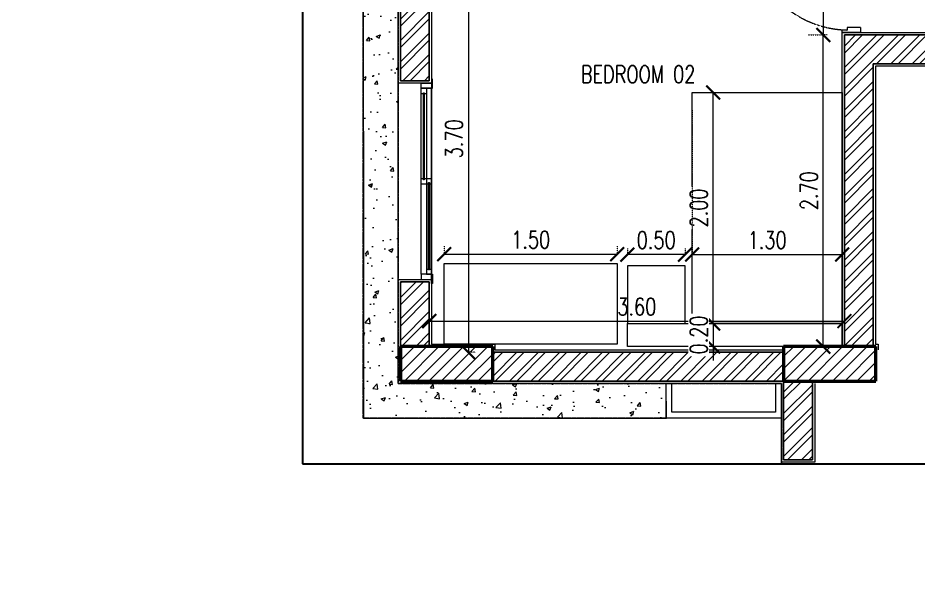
# Model space of a CAD drawing. Header units: metres. Extents: x 0 to 104350, y 982 to 43174.
# Drawn here: x 26087 to 33899, y 13475 to 18371 of the extents above; entities that cross this region are included whole.
import ezdxf
from ezdxf.xclip import XClip

# ---------------------------------------------------------------- set-up
doc = ezdxf.new("R2010")
doc.units = ezdxf.units.M
doc.header["$XCLIPFRAME"] = 2
doc.linetypes.add('DASHED2', pattern=[0.375, 0.25, -0.125])
doc.linetypes.add('DOT2', pattern=[0.125, 0, -0.125])
doc.layers.get('0').update_dxf_attribs({"lineweight": 30})
for name, color, linetype, lineweight in [('A-ANNO-DIMS', 1, 'Continuous', 0), ('A-ANNO-HATCH', 9, 'Continuous', 9), ('A-CLNG-GRID', 2, 'Continuous', 5), ('A-DOOR', 1, 'Continuous', 5), ('A-DOOR-FRAM', 1, 'Continuous', 0), ('A-ELEV-BACK', 1, 'Continuous', 0), ('A-FLOR-OVHD', 1, 'DASHED2', 0), ('A-FURN', 8, 'Continuous', 0), ('A-ROOM-NMBR', 1, 'Continuous', 0), ('A-WALL', 3, 'Continuous', 18), ('A-WINDOW', 10, 'Continuous', 5), ('dimensions', 90, 'Continuous', 30), ('G-ANNO-HATCH', 8, 'Continuous', 0), ('HATCH', 8, 'Continuous', 0), ('S-COLS', 52, 'Continuous', 9)]:
    doc.layers.add(name, color=color, linetype=linetype, lineweight=lineweight)
doc.styles.add('$2$08-M-BLDG-1_50', font='romans.shx', dxfattribs={"width": 0.75, "height": 150})
doc.styles.add('Al-Jazi-text-100', font='romans.shx', dxfattribs={"width": 0.75, "height": 150})
doc.styles.get("Standard").update_dxf_attribs({"font": 'arial.ttf'})
doc.dimstyles.new('Al-Jazi-DIM 100', dxfattribs={"dimtxt": 150, "dimasz": 120, "dimexe": 0, "dimexo": 150, "dimgap": 50, "dimtad": 1, "dimlfac": 0.001, "dimzin": 1, "dimdsep": 46, "dimtxsty": 'Al-Jazi-text-100', "dimblk": 'ARCHTICK', "dimcen": 150, "dimclrd": 1, "dimclre": 256, "dimclrt": 2, "dimadec": 0, "dimazin": 0, "dimtfac": 1, "dimtix": 1, "dimtmove": 2, "dimatfit": 2, "dimfxl": 150, "dimtfill": 1, "dimtolj": 1, "dimlwd": 5, "dimlwe": 5, "dimarcsym": 0})
doc.dimstyles.new('ISO-25', dxfattribs={"dimtxt": 60, "dimasz": 20, "dimexe": 1.25, "dimexo": 0.625, "dimgap": 0.1, "dimtad": 0, "dimtxsty": 'Standard', "dimblk": 'ARCHTICK', "dimcen": 2.5, "dimse1": 1, "dimse2": 1, "dimadec": 0, "dimazin": 0, "dimtfac": 1, "dimtmove": 0, "dimatfit": 3, "dimldrblk": 'ARCHTICK', "dimfxl": 1, "dimarcsym": 0})
pattern_1 = [(45, (-163049.75, 35283.02), (-92.807765, 92.807765), []), (45, (-162987.88, 35283.02), (-92.807765, 92.807765), [])]
pattern_2 = [(45, (116748.97, -54336.016), (-53.033, 53.033), [])]

# ---------------------------------------------------------------- blocks, each defined once
blk = doc.blocks.new('*U122')
for p, q in [((-0.235, 0.0895), (1.376, 0.0895)), ((-0.235, 0.0448), (-0.235, 0.0895)), ((0.5485, 0.0895), (0.5485, 0.026)), ((0.5935, 0.0895), (0.5935, 0.071)), ((1.331, 0.0895), (1.331, 0.071)), ((1.376, 0.0895), (1.376, 0.0448)), ((1.376, 0.0448), (-0.235, 0.0448)), ((1.376, 0.0448), (-0.235, 0.0448)), ((-0.235, 0.0448), (-0.235, 0)), ((-0.235, 0), (1.376, 0)), ((-0.19, 0.0445), (-0.19, 0.026)), ((-0.19, 0.018), (-0.19, 0)), ((0.5485, 0.018), (0.5485, 0)), ((0.5935, 0.063), (0.5935, 0)), ((1.331, 0.063), (1.331, 0.0448)), ((1.376, 0), (1.376, 0.0448))]:
    blk.add_line(p, q)
for points in [[(-0.235, 0.0895), (-0.28, 0.0895), (-0.28, 0), (-0.235, 0)], [(-0.235, 0.0895), (1.376, 0.0895), (1.376, 0), (-0.235, 0)], [(1.376, 0.0895), (1.421, 0.0895), (1.421, 0), (1.376, 0)], [(-0.315, 0), (-0.235, 0), (-0.235, -0.0069), (-0.315, -0.0069)], [(-0.1963, 0.026), (0.5607, 0.026), (0.5607, 0.018), (-0.1963, 0.018)], [(0.582, 0.071), (1.3372, 0.071), (1.3372, 0.063), (0.582, 0.063)], [(1.4559, 0), (1.376, 0), (1.376, -0.0069), (1.4559, -0.0069)]]:
    blk.add_lwpolyline(points, close=True)
blk = doc.blocks.new('hjnhgfhgn')
at = {"layer": 'A-FLOR-OVHD'}
blk.add_lwpolyline([(101258.6, -22508.8), (101258.6, -20378.8), (97631.8, -20378.6), (97631.8, -11761.8), (99489.7, -11762.1), (99489.7, -9248.8), (101865.4, -9248.8), (101865.4, -9548.8), (99789.7, -9548.8), (99789.7, -12068.8), (97935.6, -12068.8), (97935.6, -14397.7), (97935.6, -20078.8), (101258.6, -20078.8), (101258.6, -22838.8)], dxfattribs=at)
blk = doc.blocks.new('B GF')
at = {"layer": 'A-ANNO-HATCH', "true_color": 0x939598}
h = blk.add_hatch(dxfattribs=at)
h.set_pattern_fill('AR-CONC', color=252, scale=50)
h.set_pattern_definition([(50, (0, 0), (358.6301, -31.37607), [37.5, -412.5]), (355, (0, 0), (-69.3757, 376.0961), [30, -330]), (100.45144, (29.9, -2.6), (289.2544, 344.72), [31.8701, -350.5711]), (46.1842, (0, 100), (533.6207, -82.7596), [56.25, -618.75]), (96.63564, (44.47, 93.1), (467.331, 487.0593), [47.8052, -525.8569]), (351.18416, (0, 100), (467.331, 487.0593), [45, -495]), (21, (50, 75), (298.4535, -201.30945), [37.5, -412.5]), (326, (50, 75), (121.6577, 362.575), [30, -330]), (71.45144, (74.87, 58.22), (420.1112, 161.2656), [31.8701, -350.5711]), (37.5, (0, 0), (6.07993, 166.44693), [0, -326, 0, -335, 0, -331.25]), (7.5, (0, 0), (131.53477, 197.20586), [0, -191, 0, -318.5, 0, -126.25]), (327.5, (-111.5, 0), (266.91122, -11.27744), [0, -125, 0, -390, 0, -517.5]), (317.5, (-161.5, 0), (291.5931, 50.0525), [0, -162.5, 0, -259, 0, -367.5])])
h.paths.add_polyline_path([(145184.2, -15397.7), (144879.8, -15397.7), (144879.8, -20378.8), (147507.2, -20378.8), (147507.2, -20078.8), (145184.2, -20078.8)])
at = {"layer": 'A-ELEV-BACK'}
blk.add_lwpolyline([(145184.2, -15397.7), (144879.8, -15397.7), (144884.2, -20378.8), (147511.7, -20378.8), (147507.2, -20078.8), (145184.2, -20078.8)], close=True, dxfattribs=at)
blk = doc.blocks.new('gfbgg')
at = {"layer": 'A-ELEV-BACK'}
for points in [[(101258.6, -20078.8), (101258.6, -20378.8), (100258.6, -20378.8), (100258.6, -20078.8)], [(101208.6, -20078.8), (101208.6, -20328.8), (100308.6, -20328.8), (100308.6, -20078.8)]]:
    blk.add_lwpolyline(points, dxfattribs=at)
blk = doc.blocks.new('Typical')
at = {"layer": 'S-COLS'}
h = blk.add_hatch(dxfattribs=at)
h.set_pattern_fill('FP_1', color=256, scale=1000, style=0, pattern_type=2)
h.set_pattern_definition(pattern_2)
h.paths.add_polyline_path([(101419.9, -50776.4), (101419.9, -50476.4), (100619.9, -50476.4), (100619.9, -50776.4)])
h = blk.add_hatch(dxfattribs=at)
h.set_pattern_fill('FP_1', color=256, scale=1000, style=0, pattern_type=2)
h.set_pattern_definition(pattern_2)
h.paths.add_polyline_path([(104742.9, -50776.4), (104742.9, -50476.4), (103942.9, -50476.4), (103942.9, -50776.4)])
at = {"layer": 'S-COLS', "lineweight": 50}
for p, q in [((101419.9, -50476.4), (100619.9, -50476.4)), ((100619.9, -50476.4), (100619.9, -50776.4)), ((101419.9, -50776.4), (101419.9, -50476.4)), ((104742.9, -50476.4), (103942.9, -50476.4)), ((103942.9, -50476.4), (103942.9, -50776.4)), ((104742.9, -50776.4), (104742.9, -50476.4)), ((100619.9, -50776.4), (101419.9, -50776.4)), ((103942.9, -50776.4), (104742.9, -50776.4))]:
    blk.add_line(p, q, dxfattribs=at)
blk = doc.blocks.new('_ArchTick')
at = {"color": 0, "linetype": 'ByBlock', "const_width": 0.15}
blk.add_lwpolyline([(-0.5, -0.5), (0.5, 0.5)], dxfattribs=at)
blk = doc.blocks.new('*D353')
at = {"layer": 'A-ANNO-DIMS', "linetype": 'DOT2', "lineweight": 5, "transparency": 16777216}
for p, q in [((29803.1, 19174.2), (29992.7, 19174.2)), ((30053.1, 15474.2), (29992.7, 15474.2))]:
    blk.add_line(p, q, dxfattribs=at)
at = {"layer": 'A-ANNO-DIMS', "color": 1, "lineweight": 5, "transparency": 16777216}
blk.add_line((29992.7, 19174.2), (29992.7, 15474.2), dxfattribs=at)
at = {"layer": 'Defpoints', "color": 0, "transparency": 16777216}
for p in [(29653.1, 19174.2), (29992.7, 15474.2), (30203.1, 15474.2)]:
    blk.add_point(p, dxfattribs=at)
at = {"layer": 'A-ANNO-DIMS', "color": 1, "lineweight": 5, "transparency": 16777216, "xscale": 120, "yscale": 120, "zscale": 120}
for p, rotation in [((29992.7, 19174.2), 90), ((29992.7, 15474.2), 270)]:
    blk.add_blockref('_ArchTick', p, dxfattribs=dict(at, rotation=rotation))
at = {"layer": 'A-ANNO-DIMS', "color": 2, "transparency": 16777216, "insert": (29867.7, 17324.2), "char_height": 150, "attachment_point": 5, "rotation": 90, "style": 'Al-Jazi-text-100', "bg_fill": 3, "box_fill_scale": 1.1, "bg_fill_color": 256, "bg_fill_true_color": 13158600, "bg_fill_transparency": 0}
blk.add_mtext('\\A1;3.70', dxfattribs=at)
blk = doc.blocks.new('*D354')
at = {"layer": 'A-ANNO-DIMS', "linetype": 'DOT2', "lineweight": 5, "transparency": 16777216}
for p, q in [((29653.1, 15674.2), (29653.1, 15744.6)), ((33253.1, 15674.2), (33253.1, 15744.6))]:
    blk.add_line(p, q, dxfattribs=at)
at = {"layer": 'A-ANNO-DIMS', "color": 1, "lineweight": 5, "transparency": 16777216}
blk.add_line((29653.1, 15744.6), (33253.1, 15744.6), dxfattribs=at)
at = {"layer": 'Defpoints', "color": 0, "transparency": 16777216}
for p in [(33253.1, 15744.6), (29653.1, 15524.2), (33253.1, 15524.2)]:
    blk.add_point(p, dxfattribs=at)
at = {"layer": 'A-ANNO-DIMS', "color": 1, "lineweight": 5, "transparency": 16777216, "xscale": 120, "yscale": 120, "zscale": 120, "rotation": 180}
blk.add_blockref('_ArchTick', (29653.1, 15744.6), dxfattribs=at)
at = {"layer": 'A-ANNO-DIMS', "color": 1, "lineweight": 5, "transparency": 16777216, "xscale": 120, "yscale": 120, "zscale": 120}
blk.add_blockref('_ArchTick', (33253.1, 15744.6), dxfattribs=at)
at = {"layer": 'A-ANNO-DIMS', "color": 2, "transparency": 16777216, "insert": (31453.1, 15869.6), "char_height": 150, "attachment_point": 5, "style": 'Al-Jazi-text-100', "bg_fill": 3, "box_fill_scale": 1.1, "bg_fill_color": 256, "bg_fill_true_color": 13158600, "bg_fill_transparency": 0}
blk.add_mtext('\\A1;3.60', dxfattribs=at)
blk = doc.blocks.new('*D355')
at = {"layer": 'A-ANNO-DIMS', "linetype": 'DOT2', "lineweight": 5, "transparency": 16777216}
for p, q in [((33103.1, 18224.2), (33069.9, 18224.2)), ((33103.1, 15524.2), (33069.9, 15524.2))]:
    blk.add_line(p, q, dxfattribs=at)
at = {"layer": 'A-ANNO-DIMS', "color": 1, "lineweight": 5, "transparency": 16777216}
blk.add_line((33069.9, 15524.2), (33069.9, 18224.2), dxfattribs=at)
at = {"layer": 'Defpoints', "color": 0, "transparency": 16777216}
for p in [(33069.9, 18224.2), (33253.1, 18224.2), (33253.1, 15524.2)]:
    blk.add_point(p, dxfattribs=at)
at = {"layer": 'A-ANNO-DIMS', "color": 1, "lineweight": 5, "transparency": 16777216, "xscale": 120, "yscale": 120, "zscale": 120}
for p, rotation in [((33069.9, 18224.2), 90), ((33069.9, 15524.2), 270)]:
    blk.add_blockref('_ArchTick', p, dxfattribs=dict(at, rotation=rotation))
at = {"layer": 'A-ANNO-DIMS', "color": 2, "transparency": 16777216, "insert": (32944.9, 16874.2), "char_height": 150, "attachment_point": 5, "rotation": 90, "style": 'Al-Jazi-text-100', "bg_fill": 3, "box_fill_scale": 1.1, "bg_fill_color": 256, "bg_fill_true_color": 13158600, "bg_fill_transparency": 0}
blk.add_mtext('\\A1;2.70', dxfattribs=at)
blk = doc.blocks.new('*D382')
at = {"layer": 'A-ANNO-DIMS', "linetype": 'DOT2', "lineweight": 5, "transparency": 16777216}
for p, q in [((32937.9, 19134.2), (33069.8, 19134.2)), ((32937.9, 18224.2), (33069.8, 18224.2))]:
    blk.add_line(p, q, dxfattribs=at)
at = {"layer": 'A-ANNO-DIMS', "color": 1, "lineweight": 5, "transparency": 16777216}
blk.add_line((33069.8, 19134.2), (33069.8, 18224.2), dxfattribs=at)
at = {"layer": 'Defpoints', "color": 0, "transparency": 16777216}
for p in [(33087.9, 19134.2), (33069.8, 18224.2), (33087.9, 18224.2)]:
    blk.add_point(p, dxfattribs=at)
at = {"layer": 'A-ANNO-DIMS', "color": 1, "lineweight": 5, "transparency": 16777216, "xscale": 120, "yscale": 120, "zscale": 120}
for p, rotation in [((33069.8, 19134.2), 90), ((33069.8, 18224.2), 270)]:
    blk.add_blockref('_ArchTick', p, dxfattribs=dict(at, rotation=rotation))
at = {"layer": 'A-ANNO-DIMS', "color": 2, "transparency": 16777216, "insert": (32944.8, 18679.2), "char_height": 150, "attachment_point": 5, "rotation": 90, "style": 'Al-Jazi-text-100', "bg_fill": 3, "box_fill_scale": 1.1, "bg_fill_color": 256, "bg_fill_true_color": 13158600, "bg_fill_transparency": 0}
blk.add_mtext('\\A1;0.91', dxfattribs=at)
blk = doc.blocks.new('*U118')
for p, q in [((-5314.1, 135750.6), (-5249.2, 135754.1)), ((-5251.2, 134852.7), (-5299.1, 135751.4)), ((-5201.2, 134855.4), (-5249.2, 135754.1)), ((-5243.9, 135654.2), (-5293.8, 135651.6)), ((-5271.3, 135652.8), (-5234.1, 134955.1)), ((-5266.3, 135653), (-5229.1, 134955.4)), ((-5206.6, 134956.6), (-5256.6, 134953.9)), ((-5201.2, 134855.4), (-5251.2, 134852.7))]:
    blk.add_line(p, q)
at = {"linetype": 'DASHED2'}
blk.add_arc((-5341.8, 135819.4), 974.2, 278.29264, 1.87026, dxfattribs=at)
at = {"layer": 'A-DOOR-FRAM'}
for p, q in [((-4399.9, 135977.4), (-4349.9, 135980.1)), ((-4349.9, 135980.1), (-4340.5, 135802.6)), ((-5348.5, 135926.8), (-5298.6, 135929.5)), ((-5339, 135749.3), (-5348.5, 135926.8)), ((-4340.5, 135802.6), (-4365.4, 135801.2)), ((-5339, 135749.3), (-5314.1, 135750.6))]:
    blk.add_line(p, q, dxfattribs=at)
for points in [[(-4399.9, 135977.4), (-4393.1, 135849.8), (-4368.1, 135851.2), (-4365.4, 135801.2)], [(-5298.6, 135929.5), (-5291.8, 135801.9), (-5316.7, 135800.6), (-5314.1, 135750.6)]]:
    blk.add_lwpolyline(points, dxfattribs=at)
blk = doc.blocks.new('*D398')
at = {"layer": 'A-ANNO-DIMS', "linetype": 'DOT2', "lineweight": 5, "transparency": 16777216}
for p, q in [((32083.1, 17724.2), (32115.1, 17724.2)), ((32083.1, 15724.2), (32115.1, 15724.2))]:
    blk.add_line(p, q, dxfattribs=at)
at = {"layer": 'A-ANNO-DIMS', "color": 1, "lineweight": 5, "transparency": 16777216}
blk.add_line((32115.1, 15724.2), (32115.1, 17724.2), dxfattribs=at)
at = {"layer": 'Defpoints', "color": 0, "transparency": 16777216}
for p in [(31933.1, 17724.2), (32115.1, 17724.2), (31933.1, 15724.2)]:
    blk.add_point(p, dxfattribs=at)
at = {"layer": 'A-ANNO-DIMS', "color": 1, "lineweight": 5, "transparency": 16777216, "xscale": 120, "yscale": 120, "zscale": 120}
for p, rotation in [((32115.1, 17724.2), 90), ((32115.1, 15724.2), 270)]:
    blk.add_blockref('_ArchTick', p, dxfattribs=dict(at, rotation=rotation))
at = {"layer": 'A-ANNO-DIMS', "color": 2, "transparency": 16777216, "insert": (31990.1, 16724.2), "char_height": 150, "attachment_point": 5, "rotation": 90, "style": 'Al-Jazi-text-100', "bg_fill": 3, "box_fill_scale": 1.1, "bg_fill_color": 256, "bg_fill_true_color": 13158600, "bg_fill_transparency": 0}
blk.add_mtext('\\A1;2.00', dxfattribs=at)
blk = doc.blocks.new('*D399')
at = {"layer": 'A-ANNO-DIMS', "color": 1, "lineweight": 5, "transparency": 16777216}
for p, q in [((32115.1, 15724.2), (32115.1, 15844.2)), ((32115.1, 15724.2), (32115.1, 15524.2)), ((32115.1, 15524.2), (32115.1, 15404.2))]:
    blk.add_line(p, q, dxfattribs=at)
at = {"layer": 'A-ANNO-DIMS', "linetype": 'DOT2', "lineweight": 5, "transparency": 16777216}
for p, q in [((32265.1, 15724.2), (32115.1, 15724.2)), ((32265.1, 15524.2), (32115.1, 15524.2))]:
    blk.add_line(p, q, dxfattribs=at)
at = {"layer": 'A-ANNO-DIMS', "color": 1, "lineweight": 5, "transparency": 16777216, "xscale": 120, "yscale": 120, "zscale": 120}
for p, rotation in [((32115.1, 15724.2), 270), ((32115.1, 15524.2), 90)]:
    blk.add_blockref('_ArchTick', p, dxfattribs=dict(at, rotation=rotation))
at = {"layer": 'A-ANNO-DIMS', "color": 2, "transparency": 16777216, "insert": (31990.1, 15624.2), "char_height": 150, "attachment_point": 5, "rotation": 90, "style": 'Al-Jazi-text-100', "bg_fill": 3, "box_fill_scale": 1.1, "bg_fill_color": 256, "bg_fill_true_color": 13158600, "bg_fill_transparency": 0}
blk.add_mtext('\\A1;0.20', dxfattribs=at)
at = {"layer": 'Defpoints', "color": 0, "transparency": 16777216}
for p in [(32115.1, 15724.2), (32115.1, 15524.2), (32115.1, 15524.2)]:
    blk.add_point(p, dxfattribs=at)
blk = doc.blocks.new('*D400')
at = {"layer": 'A-ANNO-DIMS', "linetype": 'DOT2', "lineweight": 5, "transparency": 16777216}
for p, q in [((29782.9, 16394.2), (29782.9, 16324.6)), ((31282.9, 16394.2), (31282.9, 16324.6))]:
    blk.add_line(p, q, dxfattribs=at)
at = {"layer": 'A-ANNO-DIMS', "color": 1, "lineweight": 5, "transparency": 16777216}
blk.add_line((29782.9, 16324.6), (31282.9, 16324.6), dxfattribs=at)
at = {"layer": 'Defpoints', "color": 0, "transparency": 16777216}
for p in [(31282.9, 16324.6), (29782.9, 16244.2), (31282.9, 16244.2)]:
    blk.add_point(p, dxfattribs=at)
at = {"layer": 'A-ANNO-DIMS', "color": 1, "lineweight": 5, "transparency": 16777216, "xscale": 120, "yscale": 120, "zscale": 120, "rotation": 180}
blk.add_blockref('_ArchTick', (29782.9, 16324.6), dxfattribs=at)
at = {"layer": 'A-ANNO-DIMS', "color": 1, "lineweight": 5, "transparency": 16777216, "xscale": 120, "yscale": 120, "zscale": 120}
blk.add_blockref('_ArchTick', (31282.9, 16324.6), dxfattribs=at)
at = {"layer": 'A-ANNO-DIMS', "color": 2, "transparency": 16777216, "insert": (30532.9, 16449.6), "char_height": 150, "attachment_point": 5, "style": 'Al-Jazi-text-100', "bg_fill": 3, "box_fill_scale": 1.1, "bg_fill_color": 256, "bg_fill_true_color": 13158600, "bg_fill_transparency": 0}
blk.add_mtext('\\A1;1.50', dxfattribs=at)
blk = doc.blocks.new('*D401')
at = {"layer": 'A-ANNO-DIMS', "linetype": 'DOT2', "lineweight": 5, "transparency": 16777216}
for p, q in [((31371.1, 16374.2), (31371.1, 16320.8)), ((31871.1, 16374.2), (31871.1, 16320.8))]:
    blk.add_line(p, q, dxfattribs=at)
at = {"layer": 'A-ANNO-DIMS', "color": 1, "lineweight": 5, "transparency": 16777216}
blk.add_line((31871.1, 16320.8), (31371.1, 16320.8), dxfattribs=at)
at = {"layer": 'Defpoints', "color": 0, "transparency": 16777216}
for p in [(31371.1, 16320.8), (31371.1, 16224.2), (31871.1, 16224.2)]:
    blk.add_point(p, dxfattribs=at)
at = {"layer": 'A-ANNO-DIMS', "color": 1, "lineweight": 5, "transparency": 16777216, "xscale": 120, "yscale": 120, "zscale": 120, "rotation": 180}
blk.add_blockref('_ArchTick', (31371.1, 16320.8), dxfattribs=at)
at = {"layer": 'A-ANNO-DIMS', "color": 1, "lineweight": 5, "transparency": 16777216, "xscale": 120, "yscale": 120, "zscale": 120}
blk.add_blockref('_ArchTick', (31871.1, 16320.8), dxfattribs=at)
at = {"layer": 'A-ANNO-DIMS', "color": 2, "transparency": 16777216, "insert": (31621.1, 16445.8), "char_height": 150, "attachment_point": 5, "style": 'Al-Jazi-text-100', "bg_fill": 3, "box_fill_scale": 1.1, "bg_fill_color": 256, "bg_fill_true_color": 13158600, "bg_fill_transparency": 0}
blk.add_mtext('\\A1;0.50', dxfattribs=at)
blk = doc.blocks.new('*D402')
at = {"layer": 'A-FURN', "linetype": 'DOT2', "lineweight": 5, "transparency": 16777216}
for p, q in [((31933.1, 17574.2), (31933.1, 16320.8)), ((33233.1, 17574.2), (33233.1, 16320.8))]:
    blk.add_line(p, q, dxfattribs=at)
at = {"layer": 'A-FURN', "color": 1, "lineweight": 5, "transparency": 16777216}
blk.add_line((31933.1, 16320.8), (33233.1, 16320.8), dxfattribs=at)
at = {"layer": 'Defpoints', "color": 0, "transparency": 16777216}
for p in [(31933.1, 17724.2), (33233.1, 17724.2), (33233.1, 16320.8)]:
    blk.add_point(p, dxfattribs=at)
at = {"layer": 'A-FURN', "color": 1, "lineweight": 5, "transparency": 16777216, "xscale": 120, "yscale": 120, "zscale": 120, "rotation": 180}
blk.add_blockref('_ArchTick', (31933.1, 16320.8), dxfattribs=at)
at = {"layer": 'A-FURN', "color": 1, "lineweight": 5, "transparency": 16777216, "xscale": 120, "yscale": 120, "zscale": 120}
blk.add_blockref('_ArchTick', (33233.1, 16320.8), dxfattribs=at)
at = {"layer": 'A-FURN', "color": 2, "transparency": 16777216, "insert": (32583.1, 16445.8), "char_height": 150, "attachment_point": 5, "style": 'Al-Jazi-text-100', "bg_fill": 3, "box_fill_scale": 1.1, "bg_fill_color": 256, "bg_fill_true_color": 13158600, "bg_fill_transparency": 0}
blk.add_mtext('\\A1;1.30', dxfattribs=at)
blk = doc.blocks.new('*D619')
at = {"layer": 'Defpoints', "color": 0, "transparency": 16777216}
for p in [(98240, 15397.6), (0, 14797.6), (98307.6, 14797.6)]:
    blk.add_point(p, dxfattribs=at)
at = {"layer": 'dimensions', "color": 0, "lineweight": -2, "transparency": 16777216}
for p, q in [((98307.6, 15397.6), (98307.6, 15164)), ((98307.6, 14797.6), (98307.6, 15031.1))]:
    blk.add_line(p, q, dxfattribs=at)
at = {"layer": 'dimensions', "color": 0, "lineweight": -2, "transparency": 16777216, "xscale": 20, "yscale": 20, "zscale": 20}
for p, rotation in [((98307.6, 15397.6), 90), ((98307.6, 14797.6), 270)]:
    blk.add_blockref('_ArchTick', p, dxfattribs=dict(at, rotation=rotation))
at = {"layer": 'dimensions', "color": 0, "transparency": 16777216, "insert": (98307.6, 15097.6), "char_height": 60, "attachment_point": 5, "rotation": 90}
blk.add_mtext('600', dxfattribs=at)

msp = doc.modelspace()

# ---------------------------------------------------------------- hatches: boundary and pattern name
at = {"layer": 'G-ANNO-HATCH'}
h = msp.add_hatch(dxfattribs=at)
h.set_pattern_fill('ANSI32', color=256, scale=350)
h.set_pattern_definition(pattern_1)
h.paths.add_polyline_path([(29653.093, 20113.809), (29403.093, 20113.809), (29403.093, 17826.838), (29653.093, 17826.838)])
h = msp.add_hatch(dxfattribs=at)
h.set_pattern_fill('ANSI32', color=256, scale=350)
h.set_pattern_definition(pattern_1)
h.paths.add_polyline_path([(33503.093, 17974.173), (34750.515, 17974.173), (34750.515, 18224.173), (33373.093, 18224.173), (33253.093, 18224.173), (33253.093, 15524.173), (33503.093, 15524.173)])
h = msp.add_hatch(dxfattribs=at)
h.set_pattern_fill('ANSI32', color=256, scale=350)
h.set_pattern_definition(pattern_1)
h.paths.add_polyline_path([(29653.093, 16085.88), (29403.093, 16085.88), (29403.093, 15524.173), (29653.093, 15524.173)])
h = msp.add_hatch(dxfattribs=at)
h.set_pattern_fill('ANSI32', color=256, scale=350)
h.set_pattern_definition(pattern_1)
h.paths.add_polyline_path([(32726.109, 15474.173), (30203.093, 15474.173), (30203.093, 15224.173), (32726.109, 15224.173)])
h = msp.add_hatch(dxfattribs=at)
h.set_pattern_fill('ANSI32', color=256, scale=350)
h.set_pattern_definition([(45, (-160021.06, 35283.02), (-92.807765, 92.807765), []), (45, (-159959.18, 35283.02), (-92.807765, 92.807765), [])])
h.paths.add_polyline_path([(32976.109, 15224.173), (32726.109, 15224.173), (32726.109, 14542.46), (32976.109, 14542.46)])

# ---------------------------------------------------------------- linework, layer by layer
msp.add_lwpolyline([(28554.582, 14508.598), (44882.692, 14508.598), (44882.692, 26618.05), (28554.582, 26618.05)], close=True)
at = {"layer": 'A-CLNG-GRID'}
for p, q in [((29383.093, 17806.838), (29383.093, 23214.173)), ((29673.093, 18834.227), (29673.093, 17994.227)), ((33233.093, 15524.173), (33233.093, 18244.173)), ((33233.093, 18244.173), (34510.138, 18244.173)), ((29673.093, 17994.227), (29673.093, 17994.227)), ((29673.093, 17994.227), (29673.093, 17806.838)), ((35670.515, 17954.167), (33523.093, 17954.173)), ((33523.093, 17954.173), (33523.093, 15544.173)), ((29673.093, 17806.838), (29383.093, 17806.838)), ((29383.093, 15204.173), (29383.093, 16105.88)), ((29383.093, 16105.88), (29673.093, 16105.88)), ((29673.093, 16105.88), (29673.093, 15544.173)), ((29673.093, 15544.173), (30223.093, 15544.173)), ((30223.093, 15544.173), (30223.093, 15494.173)), ((30223.093, 15494.173), (32726.109, 15494.173)), ((33523.093, 15544.173), (33546.109, 15544.173)), ((33546.109, 15544.173), (33546.109, 15494.173)), ((32706.109, 15204.173), (29383.093, 15204.173)), ((32706.109, 14522.46), (32706.109, 15204.173)), ((32996.109, 15204.173), (32996.109, 14522.46)), ((32996.109, 14522.46), (32706.109, 14522.46))]:
    msp.add_line(p, q, dxfattribs=at)
at = {"layer": 'A-WALL'}
for p, q in [((33253.093, 15524.173), (33253.093, 18224.173)), ((33253.093, 18224.173), (34373.093, 18224.173)), ((35650.515, 17974.167), (33503.093, 17974.173)), ((33503.093, 17974.173), (33503.093, 15524.173)), ((29403.093, 15224.173), (29403.093, 16085.88)), ((29403.093, 16085.88), (29653.093, 16085.88)), ((29653.093, 16085.88), (29653.093, 15524.173)), ((29653.093, 15524.173), (30203.093, 15524.173)), ((30203.093, 15524.173), (30203.093, 15474.173)), ((30203.093, 15474.173), (32726.109, 15474.173)), ((33503.093, 15524.173), (33526.109, 15524.173)), ((33526.109, 15524.173), (33526.109, 15474.173)), ((32726.109, 15224.173), (29403.093, 15224.173)), ((32726.109, 14542.46), (32726.109, 15224.173)), ((32976.109, 15224.173), (32976.109, 14542.46)), ((32976.109, 14542.46), (32726.109, 14542.46))]:
    msp.add_line(p, q, dxfattribs=at)
msp.add_lwpolyline([(29653.093, 20113.809), (29653.093, 19294.173), (33078.431, 19294.173), (33078.431, 19974.174), (33253.093, 19974.174), (33253.093, 20132.107), (33373.093, 20132.107), (33373.093, 20044.173), (33401.338, 20044.173), (33401.338, 19924.173), (33373.093, 19924.173), (33373.093, 19174.173), (29653.093, 19174.173), (29653.093, 18814.227), (29653.093, 18814.227), (29653.093, 18014.227), (29653.093, 18014.227), (29653.093, 17826.838), (29403.093, 17826.838), (29403.093, 23194.173)], dxfattribs=at)
at = {"layer": 'A-WINDOW'}
msp.add_line((29383.093, 16105.88), (29383.093, 17806.838), dxfattribs=at)
at = {"layer": 'HATCH'}
msp.add_line((33526.109, 15474.173), (33526.109, 15224.173), dxfattribs=at)
for points in [[(29653.093, 20113.809), (29403.093, 20113.809), (29403.093, 17826.838), (29653.093, 17826.838)], [(33503.093, 17974.173), (34750.515, 17974.173), (34750.515, 18224.173), (33373.093, 18224.173), (33253.093, 18224.173), (33253.093, 15524.173), (33503.093, 15524.173)], [(29653.093, 16085.88), (29403.093, 16085.88), (29403.093, 15524.173), (29653.093, 15524.173)], [(32726.109, 15474.173), (30203.093, 15474.173), (30203.093, 15224.173), (32726.109, 15224.173)], [(32976.109, 15224.173), (32726.109, 15224.173), (32726.109, 14542.46), (32976.109, 14542.46)]]:
    msp.add_lwpolyline(points, close=True, dxfattribs=at)

# ---------------------------------------------------------------- block references
ref = msp.add_blockref('Typical', (-71216.773, 66000.567))
XClip(ref).set_block_clipping_path([(99771.3550347491, -51491.9684601382), (116099.4655573423, -39382.5165601852)])
at = {"layer": 'A-ELEV-BACK', "color": 4}
ref = msp.add_blockref('hjnhgfhgn', (-68552.525, 35283.021), dxfattribs=at)
XClip(ref).set_block_clipping_path([(97107.1068899558, -20774.4229380071), (113435.217412549, -8664.9710380541)])
at = {"layer": 'A-ELEV-BACK'}
ref = msp.add_blockref('gfbgg', (-68552.525, 35283.021), dxfattribs=at)
XClip(ref).set_block_clipping_path([(97107.1068899558, -20774.4229380071), (113435.217412549, -8664.9710380541)])
at = {"layer": 'A-FLOR-OVHD'}
ref = msp.add_blockref('B GF', (-115801.138, 35283.021), dxfattribs=at)
XClip(ref).set_block_clipping_path([(144355.7199953097, -20774.4229380089), (160683.8305179029, -8664.9710380559)])
at = {"layer": 'A-WINDOW', "xscale": 1000.000000000013, "yscale": 1000.000000000013, "zscale": 1000.000000000013, "rotation": 90}
msp.add_blockref('*U122', (29673.093, 16385.88), dxfattribs=at)

# ---------------------------------------------------------------- texts
at = {"layer": 'A-ROOM-NMBR', "lineweight": 0, "insert": (31425.219, 17808.155), "char_height": 150, "width": 1444.80489, "attachment_point": 8, "line_spacing_factor": 0.9, "style": '$2$08-M-BLDG-1_50'}
msp.add_mtext('\\pxt10; BEDROOM 02', dxfattribs=at)

# ---------------------------------------------------------------- next in the draw order: dimensions: what is measured, and where the dimension line sits
at = {"layer": 'A-ANNO-DIMS'}
dim = msp.add_linear_dim(base=(29992.746, 15474.173), p1=(29653.093, 19174.173), p2=(30203.103, 15474.173), angle=90, dimstyle='Al-Jazi-DIM 100', dxfattribs=at)
dim.commit()
dim.dimension.update_dxf_attribs({"geometry": '*D353', "text_midpoint": (29867.746, 17324.173)})

# ---------------------------------------------------------------- next in the draw order: dimensions: what is measured, and where the dimension line sits
dim = msp.add_linear_dim(base=(33253.093, 15744.578), p1=(29653.093, 15524.173), p2=(33253.093, 15524.173), dimstyle='Al-Jazi-DIM 100', dxfattribs=at)
dim.commit()
dim.dimension.update_dxf_attribs({"geometry": '*D354', "text_midpoint": (31453.093, 15869.578)})

# ---------------------------------------------------------------- next in the draw order: linework, layer by layer
at = {"layer": 'A-FURN'}
for points in [[(29782.862, 15544.173), (29782.862, 16244.173), (31282.862, 16244.173), (31282.862, 15544.173)], [(31371.082, 15724.173), (31871.082, 15724.173), (31871.082, 16224.173), (31371.082, 16224.173)]]:
    msp.add_lwpolyline(points, close=True, dxfattribs=at)

# ---------------------------------------------------------------- next in the draw order: dimensions: what is measured, and where the dimension line sits
at = {"layer": 'A-ANNO-DIMS'}
dim = msp.add_linear_dim(base=(33069.873, 18224.173), p1=(33253.093, 15524.173), p2=(33253.093, 18224.173), angle=90, dimstyle='Al-Jazi-DIM 100', dxfattribs=at)
dim.commit()
dim.dimension.update_dxf_attribs({"geometry": '*D355', "text_midpoint": (32944.873, 16874.173)})

# ---------------------------------------------------------------- next in the draw order: linework, layer by layer
at = {"layer": 'A-FURN'}
for points in [[(33233.093, 15724.173), (31933.093, 15724.173), (31933.093, 17724.173), (33233.093, 17724.173)], [(31371.082, 15724.173), (33233.093, 15724.173), (33233.093, 15524.173), (31371.082, 15524.173)]]:
    msp.add_lwpolyline(points, close=True, dxfattribs=at)

# ---------------------------------------------------------------- next in the draw order: dimensions: what is measured, and where the dimension line sits
at = {"layer": 'A-ANNO-DIMS'}
dim = msp.add_linear_dim(base=(33069.783, 18224.168), p1=(33087.91, 19134.168), p2=(33087.91, 18224.168), angle=90, dimstyle='Al-Jazi-DIM 100', dxfattribs=at)
dim.commit()
dim.dimension.update_dxf_attribs({"geometry": '*D382', "text_midpoint": (32944.783, 18679.168)})
dim = msp.add_linear_dim(base=(31282.862, 16324.558), p1=(29782.862, 16244.173), p2=(31282.862, 16244.173), dimstyle='Al-Jazi-DIM 100', dxfattribs=at)
dim.commit()
dim.dimension.update_dxf_attribs({"geometry": '*D400', "text_midpoint": (30532.862, 16449.558)})

# ---------------------------------------------------------------- next in the draw order: block references
at = {"layer": 'A-DOOR', "xscale": 0.8999943595947176, "yscale": 0.8999943595947176, "zscale": 0.8999943595947176, "rotation": 266.9472523896113}
msp.add_blockref('*U118', (-89023.047, 20852.27), dxfattribs=at)

# ---------------------------------------------------------------- next in the draw order: dimensions: what is measured, and where the dimension line sits
at = {"layer": 'A-ANNO-DIMS'}
dim = msp.add_linear_dim(base=(32115.105, 17724.173), p1=(31933.093, 15724.173), p2=(31933.093, 17724.173), angle=90, dimstyle='Al-Jazi-DIM 100', dxfattribs=at)
dim.commit()
dim.dimension.update_dxf_attribs({"geometry": '*D398', "text_midpoint": (31990.105, 16724.173)})

# ---------------------------------------------------------------- next in the draw order: dimensions: what is measured, and where the dimension line sits
dim = msp.add_linear_dim(base=(31371.082, 16320.808), p1=(31871.082, 16224.173), p2=(31371.082, 16224.173), dimstyle='Al-Jazi-DIM 100', dxfattribs=at)
dim.commit()
dim.dimension.update_dxf_attribs({"geometry": '*D401', "text_midpoint": (31621.082, 16445.808)})
dim = msp.add_linear_dim(base=(32115.105, 15524.173), p1=(32115.105, 15724.173), p2=(32115.105, 15524.173), angle=90, dimstyle='Al-Jazi-DIM 100', dxfattribs=at)
dim.commit()
dim.dimension.update_dxf_attribs({"geometry": '*D399', "text_midpoint": (31990.105, 15624.173)})

# ---------------------------------------------------------------- next in the draw order: dimensions: what is measured, and where the dimension line sits
at = {"layer": 'A-FURN'}
dim = msp.add_linear_dim(base=(33233.093, 16320.808), p1=(31933.093, 17724.173), p2=(33233.093, 17724.173), dimstyle='Al-Jazi-DIM 100', dxfattribs=at)
dim.commit()
dim.dimension.update_dxf_attribs({"geometry": '*D402', "text_midpoint": (32583.093, 16445.808)})
at = {"layer": 'dimensions'}
dim = msp.add_linear_dim(base=(98307.602, 14797.588), p1=(98240.001, 15397.588), p2=(0, 14797.588), angle=90, dimstyle='ISO-25', dxfattribs=at)
dim.commit()
dim.dimension.update_dxf_attribs({"geometry": '*D619', "text_midpoint": (98307.602, 15097.588)})

doc.saveas('drawing.dxf')
